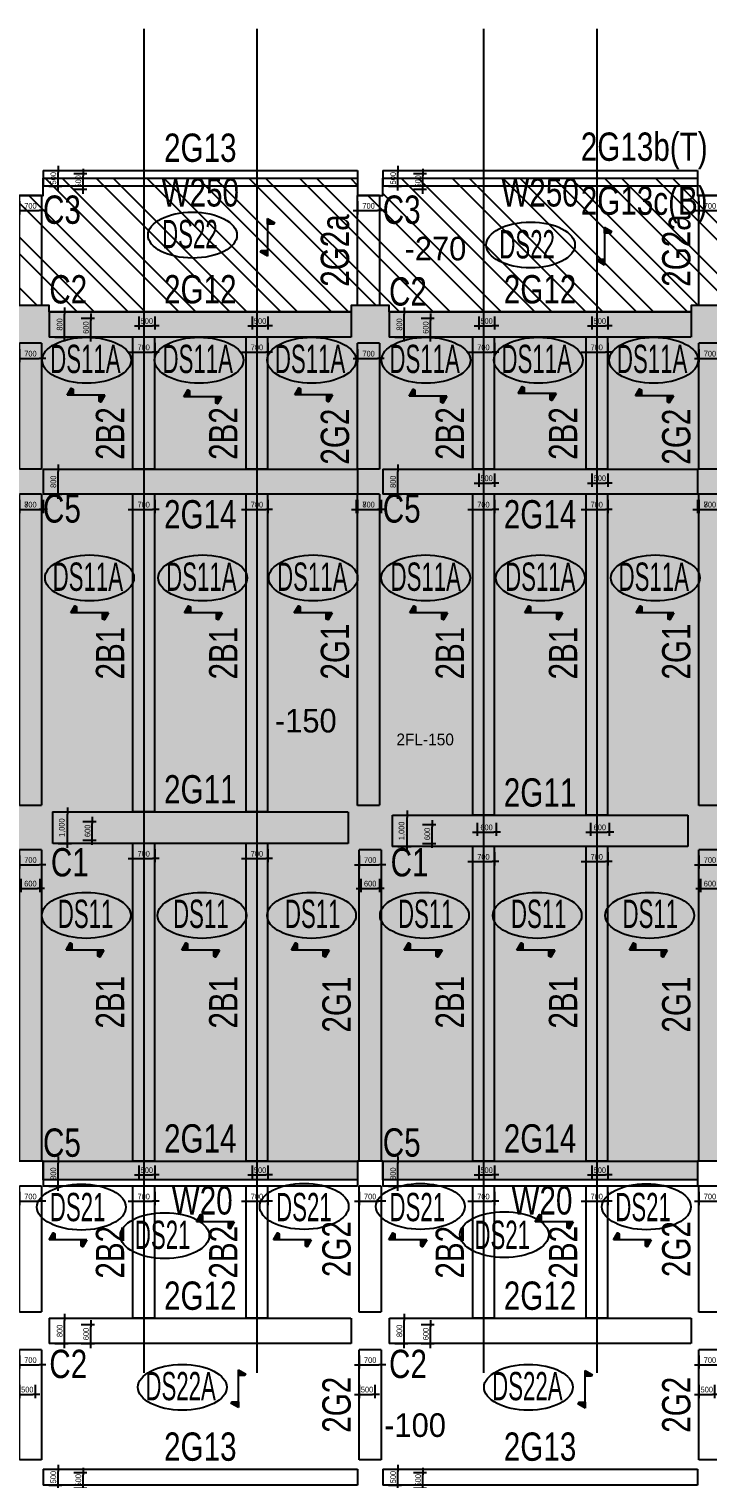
# Model space of a CAD drawing. Header units: millimetres. Extents: x -91198 to 200029, y -144 to 153500.
# Drawn here: x 123908 to 145461, y 107427 to 153500 of the extents above; entities that cross this region are included whole.
import ezdxf
from ezdxf.enums import TextEntityAlignment as Align

# ---------------------------------------------------------------- set-up
doc = ezdxf.new("R2010")
doc.units = ezdxf.units.MM
doc.linetypes.add('HID', pattern=[2.3, 1.5, -0.8])
doc.layers.get('Defpoints').update_dxf_attribs({"color": 159})
for name, color, linetype in [('^DECK', 130, 'Continuous'), ('A-CEN', 1, 'Continuous'), ('A-HAT', 251, 'Continuous'), ('BEAM-TEXT', 4, 'Continuous'), ('COLUMN-TEXT', 2, 'Continuous'), ('DECK-PL', 4, 'Continuous'), ('DECK-SLAB', 4, 'Continuous'), ('GIRDER-TEXT', 7, 'Continuous'), ('WALL-TEXT', 6, 'Continuous'), ('레벨', 40, 'Continuous'), ('보(beam)', 4, 'HID'), ('보(girder)', 7, 'HID'), ('슬래브라인', 7, 'Continuous')]:
    doc.layers.add(name, color=color, linetype=linetype)
doc.layers.add('NOPLOT', color=191, linetype='Continuous', plot=False)
doc.styles.add('Gdim', font='', dxfattribs={"width": 0.9})
doc.styles.add('Gtx', font='')
doc.styles.get('Gdim').set_extended_font_data('Dotum')
doc.styles.get('Gtx').set_extended_font_data('Dotum')
doc.dimstyles.new('Gdim200', dxfattribs={"dimscale": 200, "dimtxt": 3, "dimasz": 1.2, "dimexe": 2, "dimexo": 3, "dimgap": 1, "dimtad": 1, "dimdsep": 46, "dimlunit": 6, "dimtxsty": 'Gdim', "dimblk1": '_CIDOT', "dimblk2": '_CIDOT', "dimsah": 1, "dimcen": 2.5, "dimdle": 2, "dimclrd": 1, "dimclre": 1, "dimclrt": 3, "dimazin": 2, "dimtfac": 1, "dimtix": 1, "dimtmove": 2, "dimatfit": 3, "dimldrblk": '_CIDOT', "dimfxl": 2, "dimtolj": 1, "dimtzin": 0, "dimarcsym": 0})

# ---------------------------------------------------------------- blocks, each defined once
blk = doc.blocks.new('_CIDOT')
at = {"color": 0, "linetype": 'ByBlock'}
blk.add_line((2, 0), (-1, 0), dxfattribs=at)
at = {"color": 0, "linetype": 'ByBlock', "const_width": 0.5}
blk.add_lwpolyline([(-0.25, 0, 1), (0.25, 0, 1)], format="xyb", close=True, dxfattribs=at)
blk = doc.blocks.new('*D1480')
at = {"layer": 'Defpoints', "color": 155, "lineweight": -2, "transparency": 16777216}
for p, q in [((-1675, 900), (-1255, 900)), ((-1375, -28), (-1375, 828)), ((-888, 600), (-468, 600)), ((-588, 72), (-588, 528)), ((-888, 0), (-468, 0)), ((-1675, -100), (-1255, -100))]:
    blk.add_line(p, q, dxfattribs=at)
at = {"layer": 'Defpoints', "color": 0, "transparency": 16777216}
for p in [(-1855, 900), (-1375, 900), (-1068, 600), (-588, 600), (-1068, 0), (-1855, -100)]:
    blk.add_point(p, dxfattribs=at)
at = {"layer": 'Defpoints', "color": 155, "lineweight": -2, "transparency": 16777216, "xscale": 71.99999999999994, "yscale": 71.99999999999994, "zscale": 71.99999999999994}
for p, rotation in [((-1375, 900), 90), ((-588, 600), 90), ((-588, 0), 270), ((-1375, -100), 270)]:
    blk.add_blockref('_CIDOT', p, dxfattribs=dict(at, rotation=rotation))
at = {"layer": 'Defpoints', "color": 3, "transparency": 16777216, "char_height": 180, "attachment_point": 5, "rotation": 90, "style": 'Gdim'}
for s, insert in [('\\A1;{\\C155;1,000}', (-1543, 400)), ('\\A1;{\\C155;600}', (-738, 300))]:
    blk.add_mtext(s, dxfattribs=dict(at, insert=insert))
blk = doc.blocks.new('*D1482')
at = {"layer": 'Defpoints', "color": 155, "lineweight": -2, "transparency": 16777216}
for p, q in [((-1725, 800), (-1305, 800)), ((-1425, 72), (-1425, 728)), ((-888, 600), (-468, 600)), ((-588, 72), (-588, 528)), ((-1725, 0), (-1305, 0)), ((-888, 0), (-468, 0))]:
    blk.add_line(p, q, dxfattribs=at)
at = {"layer": 'Defpoints', "color": 0, "transparency": 16777216}
for p in [(-1905, 800), (-1425, 800), (-1068, 600), (-588, 600), (-1905, 0), (-1068, 0)]:
    blk.add_point(p, dxfattribs=at)
at = {"layer": 'Defpoints', "color": 155, "lineweight": -2, "transparency": 16777216, "xscale": 71.99999999999994, "yscale": 71.99999999999994, "zscale": 71.99999999999994}
for p, rotation in [((-1425, 800), 90), ((-588, 600), 90), ((-1425, 0), 270), ((-588, 0), 270)]:
    blk.add_blockref('_CIDOT', p, dxfattribs=dict(at, rotation=rotation))
at = {"layer": 'Defpoints', "color": 3, "transparency": 16777216, "char_height": 180, "attachment_point": 5, "rotation": 90, "style": 'Gdim'}
for s, insert in [('\\A1;{\\C155;800}', (-1576, 400)), ('\\A1;{\\C155;600}', (-738, 300))]:
    blk.add_mtext(s, dxfattribs=dict(at, insert=insert))
blk = doc.blocks.new('*D1476')
at = {"layer": 'Defpoints', "color": 155, "lineweight": -2, "transparency": 16777216}
for p, q in [((-1725, 650), (-1305, 650)), ((-1425, 222), (-1425, 578)), ((-930, 550), (-510, 550)), ((-630, 122), (-630, 478)), ((-1725, 150), (-1305, 150)), ((-930, 50), (-510, 50))]:
    blk.add_line(p, q, dxfattribs=at)
at = {"layer": 'Defpoints', "color": 0, "transparency": 16777216}
for p in [(-1905, 650), (-1425, 650), (-1110, 550), (-630, 550), (-1905, 150), (-1110, 50)]:
    blk.add_point(p, dxfattribs=at)
at = {"layer": 'Defpoints', "color": 155, "lineweight": -2, "transparency": 16777216, "xscale": 71.99999999999994, "yscale": 71.99999999999994, "zscale": 71.99999999999994}
for p, rotation in [((-1425, 650), 90), ((-630, 550), 90), ((-1425, 150), 270), ((-630, 50), 270)]:
    blk.add_blockref('_CIDOT', p, dxfattribs=dict(at, rotation=rotation))
at = {"layer": 'Defpoints', "color": 3, "transparency": 16777216, "char_height": 180, "attachment_point": 5, "rotation": 90, "style": 'Gdim'}
for insert in [(-1576, 400), (-781, 300)]:
    blk.add_mtext('\\A1;{\\C155;500}', dxfattribs=dict(at, insert=insert))
blk = doc.blocks.new('*D1474')
at = {"layer": 'Defpoints', "color": 155, "lineweight": -2, "transparency": 16777216}
for p, q in [((-1825, 750), (-1405, 750)), ((-1525, 122), (-1525, 678)), ((-888, 550), (-468, 550)), ((-588, 122), (-588, 478)), ((-1825, 50), (-1405, 50)), ((-888, 50), (-468, 50))]:
    blk.add_line(p, q, dxfattribs=at)
at = {"layer": 'Defpoints', "color": 0, "transparency": 16777216}
for p in [(-2005, 750), (-1525, 750), (-1068, 550), (-588, 550), (-2005, 50), (-1068, 50)]:
    blk.add_point(p, dxfattribs=at)
at = {"layer": 'Defpoints', "color": 155, "lineweight": -2, "transparency": 16777216, "xscale": 71.99999999999994, "yscale": 71.99999999999994, "zscale": 71.99999999999994}
for p, rotation in [((-1525, 750), 90), ((-588, 550), 90), ((-1525, 50), 270), ((-588, 50), 270)]:
    blk.add_blockref('_CIDOT', p, dxfattribs=dict(at, rotation=rotation))
at = {"layer": 'Defpoints', "color": 3, "transparency": 16777216, "char_height": 180, "attachment_point": 5, "rotation": 90, "style": 'Gdim'}
for s, insert in [('\\A1;{\\C155;700}', (-1676, 400)), ('\\A1;{\\C155;500}', (-738, 300))]:
    blk.add_mtext(s, dxfattribs=dict(at, insert=insert))
blk = doc.blocks.new('*D1473')
at = {"layer": 'Defpoints', "color": 155, "lineweight": -2, "transparency": 16777216}
for p, q in [((-1825, 750), (-1405, 750)), ((-1525, 122), (-1525, 678)), ((-1825, 50), (-1405, 50))]:
    blk.add_line(p, q, dxfattribs=at)
at = {"layer": 'Defpoints', "color": 0, "transparency": 16777216}
for p in [(-2005, 750), (-1525, 750), (-2005, 50)]:
    blk.add_point(p, dxfattribs=at)
at = {"layer": 'Defpoints', "color": 155, "lineweight": -2, "transparency": 16777216, "xscale": 71.99999999999994, "yscale": 71.99999999999994, "zscale": 71.99999999999994}
for p, rotation in [((-1525, 750), 90), ((-1525, 50), 270)]:
    blk.add_blockref('_CIDOT', p, dxfattribs=dict(at, rotation=rotation))
at = {"layer": 'Defpoints', "color": 3, "transparency": 16777216, "insert": (-1676, 400), "char_height": 180, "attachment_point": 5, "rotation": 90, "style": 'Gdim'}
blk.add_mtext('\\A1;{\\C155;700}', dxfattribs=at)
blk = doc.blocks.new('*D1500')
at = {"layer": 'Defpoints', "color": 155, "lineweight": -2, "transparency": 16777216}
for p, q in [((-1725, 800), (-1305, 800)), ((-1725, 750), (-1305, 750)), ((-1425, 72), (-1425, 728)), ((-1425, 122), (-1425, 678)), ((-1725, 50), (-1305, 50)), ((-1725, 0), (-1305, 0))]:
    blk.add_line(p, q, dxfattribs=at)
at = {"layer": 'Defpoints', "color": 0, "transparency": 16777216}
for p in [(-1905, 800), (-1905, 750), (-1425, 800), (-1425, 750), (-1905, 50), (-1905, 0)]:
    blk.add_point(p, dxfattribs=at)
at = {"layer": 'Defpoints', "color": 155, "lineweight": -2, "transparency": 16777216, "xscale": 71.99999999999994, "yscale": 71.99999999999994, "zscale": 71.99999999999994}
for p, rotation in [((-1425, 800), 90), ((-1425, 750), 90), ((-1425, 50), 270), ((-1425, 0), 270)]:
    blk.add_blockref('_CIDOT', p, dxfattribs=dict(at, rotation=rotation))
at = {"layer": 'Defpoints', "color": 3, "transparency": 16777216, "insert": (-1576, 400), "char_height": 180, "attachment_point": 5, "rotation": 90, "style": 'Gdim'}
for s in ['\\A1;{\\C155;800}', '\\A1;{\\C155;700}']:
    blk.add_mtext(s, dxfattribs=at)
blk = doc.blocks.new('*D1501')
at = {"layer": 'Defpoints', "color": 155, "lineweight": -2, "transparency": 16777216}
for p, q in [((-1725, 750), (-1305, 750)), ((-1425, 122), (-1425, 678)), ((-1725, 50), (-1305, 50))]:
    blk.add_line(p, q, dxfattribs=at)
at = {"layer": 'Defpoints', "color": 0, "transparency": 16777216}
for p in [(-1905, 750), (-1425, 750), (-1905, 50)]:
    blk.add_point(p, dxfattribs=at)
at = {"layer": 'Defpoints', "color": 155, "lineweight": -2, "transparency": 16777216, "xscale": 71.99999999999994, "yscale": 71.99999999999994, "zscale": 71.99999999999994}
for p, rotation in [((-1425, 750), 90), ((-1425, 50), 270)]:
    blk.add_blockref('_CIDOT', p, dxfattribs=dict(at, rotation=rotation))
at = {"layer": 'Defpoints', "color": 3, "transparency": 16777216, "insert": (-1576, 400), "char_height": 180, "attachment_point": 5, "rotation": 90, "style": 'Gdim'}
blk.add_mtext('\\A1;{\\C155;700}', dxfattribs=at)
blk = doc.blocks.new('*D1502')
at = {"layer": 'Defpoints', "color": 155, "lineweight": -2, "transparency": 16777216}
for p, q in [((-1675, 750), (-1255, 750)), ((-1375, 122), (-1375, 678)), ((-925, 700), (-505, 700)), ((-625, 172), (-625, 628)), ((-1675, 50), (-1255, 50)), ((-925, 100), (-505, 100))]:
    blk.add_line(p, q, dxfattribs=at)
at = {"layer": 'Defpoints', "color": 0, "transparency": 16777216}
for p in [(-1855, 750), (-1375, 750), (-1105, 700), (-625, 700), (-1855, 50), (-1105, 100)]:
    blk.add_point(p, dxfattribs=at)
at = {"layer": 'Defpoints', "color": 155, "lineweight": -2, "transparency": 16777216, "xscale": 71.99999999999994, "yscale": 71.99999999999994, "zscale": 71.99999999999994}
for p, rotation in [((-1375, 750), 90), ((-625, 700), 90), ((-1375, 50), 270), ((-625, 100), 270)]:
    blk.add_blockref('_CIDOT', p, dxfattribs=dict(at, rotation=rotation))
at = {"layer": 'Defpoints', "color": 3, "transparency": 16777216, "char_height": 180, "attachment_point": 5, "rotation": 90, "style": 'Gdim'}
for s, insert in [('\\A1;{\\C155;700}', (-1526, 400)), ('\\A1;{\\C155;600}', (-776, 400))]:
    blk.add_mtext(s, dxfattribs=dict(at, insert=insert))
blk = doc.blocks.new('*D1503')
at = {"layer": 'Defpoints', "color": 155, "lineweight": -2, "transparency": 16777216}
for p, q in [((-1725, 800), (-1305, 800)), ((-1425, 72), (-1425, 728)), ((-1725, 0), (-1305, 0))]:
    blk.add_line(p, q, dxfattribs=at)
at = {"layer": 'Defpoints', "color": 0, "transparency": 16777216}
for p in [(-1905, 800), (-1425, 800), (-1905, 0)]:
    blk.add_point(p, dxfattribs=at)
at = {"layer": 'Defpoints', "color": 155, "lineweight": -2, "transparency": 16777216, "xscale": 71.99999999999994, "yscale": 71.99999999999994, "zscale": 71.99999999999994}
for p, rotation in [((-1425, 800), 90), ((-1425, 0), 270)]:
    blk.add_blockref('_CIDOT', p, dxfattribs=dict(at, rotation=rotation))
at = {"layer": 'Defpoints', "color": 3, "transparency": 16777216, "insert": (-1576, 400), "char_height": 180, "attachment_point": 5, "rotation": 90, "style": 'Gdim'}
blk.add_mtext('\\A1;{\\C155;800}', dxfattribs=at)
blk = doc.blocks.new('*D1492')
at = {"layer": 'Defpoints', "color": 155, "lineweight": -2, "transparency": 16777216}
for p, q in [((-1725, 650), (-1305, 650)), ((-1425, 222), (-1425, 578)), ((-888, 650), (-468, 650)), ((-588, 22), (-588, 578)), ((-1725, 150), (-1305, 150)), ((-888, -50), (-468, -50))]:
    blk.add_line(p, q, dxfattribs=at)
at = {"layer": 'Defpoints', "color": 0, "transparency": 16777216}
for p in [(-1905, 650), (-1425, 650), (-1068, 650), (-588, 650), (-1905, 150), (-1068, -50)]:
    blk.add_point(p, dxfattribs=at)
at = {"layer": 'Defpoints', "color": 155, "lineweight": -2, "transparency": 16777216, "xscale": 71.99999999999994, "yscale": 71.99999999999994, "zscale": 71.99999999999994}
for p, rotation in [((-1425, 650), 90), ((-588, 650), 90), ((-1425, 150), 270), ((-588, -50), 270)]:
    blk.add_blockref('_CIDOT', p, dxfattribs=dict(at, rotation=rotation))
at = {"layer": 'Defpoints', "color": 3, "transparency": 16777216, "char_height": 180, "attachment_point": 5, "rotation": 90, "style": 'Gdim'}
for s, insert in [('\\A1;{\\C155;500}', (-1576, 400)), ('\\A1;{\\C155;700}', (-738, 300))]:
    blk.add_mtext(s, dxfattribs=dict(at, insert=insert))
blk = doc.blocks.new('*D1505')
at = {"layer": 'Defpoints', "color": 155, "lineweight": -2, "transparency": 16777216}
for p, q in [((-888, 650), (-468, 650)), ((-588, 22), (-588, 578)), ((-888, -50), (-468, -50))]:
    blk.add_line(p, q, dxfattribs=at)
at = {"layer": 'Defpoints', "color": 0, "transparency": 16777216}
for p in [(-1068, 650), (-588, 650), (-1068, -50)]:
    blk.add_point(p, dxfattribs=at)
at = {"layer": 'Defpoints', "color": 155, "lineweight": -2, "transparency": 16777216, "xscale": 71.99999999999994, "yscale": 71.99999999999994, "zscale": 71.99999999999994}
for p, rotation in [((-588, 650), 90), ((-588, -50), 270)]:
    blk.add_blockref('_CIDOT', p, dxfattribs=dict(at, rotation=rotation))
at = {"layer": 'Defpoints', "color": 3, "transparency": 16777216, "insert": (-738, 300), "char_height": 180, "attachment_point": 5, "rotation": 90, "style": 'Gdim'}
blk.add_mtext('\\A1;{\\C155;700}', dxfattribs=at)
blk = doc.blocks.new('*D1504')
at = {"layer": 'Defpoints', "color": 155, "lineweight": -2, "transparency": 16777216}
for p, q in [((-1725, 650), (-1305, 650)), ((-1425, 222), (-1425, 578)), ((-888, 650), (-468, 650)), ((-588, 22), (-588, 578)), ((-1725, 150), (-1305, 150)), ((-888, -50), (-468, -50))]:
    blk.add_line(p, q, dxfattribs=at)
at = {"layer": 'Defpoints', "color": 0, "transparency": 16777216}
for p in [(-1905, 650), (-1425, 650), (-1068, 650), (-588, 650), (-1905, 150), (-1068, -50)]:
    blk.add_point(p, dxfattribs=at)
at = {"layer": 'Defpoints', "color": 155, "lineweight": -2, "transparency": 16777216, "xscale": 71.99999999999994, "yscale": 71.99999999999994, "zscale": 71.99999999999994}
for p, rotation in [((-1425, 650), 90), ((-588, 650), 90), ((-1425, 150), 270), ((-588, -50), 270)]:
    blk.add_blockref('_CIDOT', p, dxfattribs=dict(at, rotation=rotation))
at = {"layer": 'Defpoints', "color": 3, "transparency": 16777216, "char_height": 180, "attachment_point": 5, "rotation": 90, "style": 'Gdim'}
for s, insert in [('\\A1;{\\C155;500}', (-1576, 400)), ('\\A1;{\\C155;700}', (-738, 300))]:
    blk.add_mtext(s, dxfattribs=dict(at, insert=insert))
blk = doc.blocks.new('*D1506')
at = {"layer": 'Defpoints', "color": 155, "lineweight": -2, "transparency": 16777216}
for p, q in [((-1725, 700), (-1305, 700)), ((-1425, 172), (-1425, 628)), ((-788, 650), (-368, 650)), ((-488, 22), (-488, 578)), ((-1725, 100), (-1305, 100)), ((-788, -50), (-368, -50))]:
    blk.add_line(p, q, dxfattribs=at)
at = {"layer": 'Defpoints', "color": 0, "transparency": 16777216}
for p in [(-1905, 700), (-1425, 700), (-968, 650), (-488, 650), (-1905, 100), (-968, -50)]:
    blk.add_point(p, dxfattribs=at)
at = {"layer": 'Defpoints', "color": 155, "lineweight": -2, "transparency": 16777216, "xscale": 71.99999999999994, "yscale": 71.99999999999994, "zscale": 71.99999999999994}
for p, rotation in [((-1425, 700), 90), ((-488, 650), 90), ((-1425, 100), 270), ((-488, -50), 270)]:
    blk.add_blockref('_CIDOT', p, dxfattribs=dict(at, rotation=rotation))
at = {"layer": 'Defpoints', "color": 3, "transparency": 16777216, "char_height": 180, "attachment_point": 5, "rotation": 90, "style": 'Gdim'}
for s, insert in [('\\A1;{\\C155;600}', (-1576, 400)), ('\\A1;{\\C155;700}', (-638, 300))]:
    blk.add_mtext(s, dxfattribs=dict(at, insert=insert))
blk = doc.blocks.new('A$C58C40D4B')
at = {"layer": 'DECK-PL'}
for points in [[(-600, 2), (-471, -223), (-415, -192), (-415, 2)], [(600, 2), (471, 228), (415, 196), (415, 2)]]:
    blk.add_hatch(color=256, dxfattribs=at).paths.add_polyline_path(points)
blk.add_line((-600, 2), (600, 2), dxfattribs=at)
for points in [[(-600, 2), (-471, -223), (-415, -192), (-415, 2), (-415, 2), (-471, 2), (-600, 2)], [(600, 2), (471, 228), (415, 196), (415, 2), (415, 2), (471, 2), (600, 2)]]:
    blk.add_lwpolyline(points, dxfattribs=at)
blk = doc.blocks.new('*U1170')
at = {"layer": 'Defpoints'}
for p, q in [((-1855.451, 900), (-1855.451, -100)), ((7544.549, 900), (7544.549, -100))]:
    blk.add_line(p, q, dxfattribs=at)
at = {"layer": '보(girder)'}
for p, q in [((-1855.451, 900), (7544.549, 900)), ((7544.549, -100), (-1855.451, -100))]:
    blk.add_line(p, q, dxfattribs=at)
at = {"layer": 'Defpoints'}
dim = blk.add_linear_dim(base=(-1375.451, 900), p1=(-1855.451, -100), p2=(-1855.451, 900), angle=90, text='{\\C155;<>}', dimstyle='Gdim200', override={"dimscale": 60, "dimzin": 8, "dimclrd": 155, "dimclre": 155}, dxfattribs=at)
dim.commit()
dim.dimension.update_dxf_attribs({"geometry": '*D1480', "text_midpoint": (-1542.914, 400)})
blk = doc.blocks.new('*U1174')
at = {"layer": 'Defpoints'}
for p, q in [((-1905.451, 800), (-1905.451, 0)), ((7694.549, 800), (7694.549, 0))]:
    blk.add_line(p, q, dxfattribs=at)
at = {"layer": '보(girder)'}
for p, q in [((-1905.451, 800), (7694.549, 800)), ((7694.549, 0), (-1905.451, 0))]:
    blk.add_line(p, q, dxfattribs=at)
at = {"layer": 'Defpoints'}
dim = blk.add_linear_dim(base=(-1425.451, 800), p1=(-1905.451, 0), p2=(-1905.451, 800), angle=90, text='{\\C155;<>}', dimstyle='Gdim200', override={"dimscale": 60, "dimzin": 8, "dimclrd": 155, "dimclre": 155}, dxfattribs=at)
dim.commit()
dim.dimension.update_dxf_attribs({"geometry": '*D1482', "text_midpoint": (-1575.573, 400)})
blk = doc.blocks.new('*U1162')
at = {"layer": 'Defpoints'}
for p, q in [((-1905.451, 650), (-1905.451, 150)), ((8094.549, 650), (8094.549, 150))]:
    blk.add_line(p, q, dxfattribs=at)
at = {"layer": '보(girder)'}
for p, q in [((-1905.451, 650), (8094.549, 650)), ((8094.549, 150), (-1905.451, 150))]:
    blk.add_line(p, q, dxfattribs=at)
at = {"layer": 'Defpoints'}
dim = blk.add_linear_dim(base=(-1425.451, 650), p1=(-1905.451, 150), p2=(-1905.451, 650), angle=90, text='{\\C155;<>}', dimstyle='Gdim200', override={"dimscale": 60, "dimzin": 8, "dimclrd": 155, "dimclre": 155}, dxfattribs=at)
dim.commit()
dim.dimension.update_dxf_attribs({"geometry": '*D1476', "text_midpoint": (-1575.573, 400)})
blk = doc.blocks.new('*U1158')
at = {"layer": 'Defpoints'}
for p, q in [((-2005.451, 750), (-2005.451, 50)), ((1494.549, 750), (1494.549, 50))]:
    blk.add_line(p, q, dxfattribs=at)
at = {"layer": '보(girder)'}
for p, q in [((-2005.451, 750), (1494.549, 750)), ((1494.549, 50), (-2005.451, 50))]:
    blk.add_line(p, q, dxfattribs=at)
at = {"layer": 'Defpoints'}
dim = blk.add_linear_dim(base=(-1525.451, 750), p1=(-2005.451, 50), p2=(-2005.451, 750), angle=90, text='{\\C155;<>}', dimstyle='Gdim200', override={"dimscale": 60, "dimzin": 8, "dimclrd": 155, "dimclre": 155}, dxfattribs=at)
dim.commit()
dim.dimension.update_dxf_attribs({"geometry": '*D1474', "text_midpoint": (-1675.573, 400)})
blk = doc.blocks.new('*U1156')
at = {"layer": 'Defpoints'}
for p, q in [((-2005.451, 750), (-2005.451, 50)), ((1494.549, 750), (1494.549, 50))]:
    blk.add_line(p, q, dxfattribs=at)
at = {"layer": '보(girder)'}
for p, q in [((-2005.451, 750), (1494.549, 750)), ((1494.549, 50), (-2005.451, 50))]:
    blk.add_line(p, q, dxfattribs=at)
at = {"layer": 'Defpoints'}
dim = blk.add_linear_dim(base=(-1525.451, 750), p1=(-2005.451, 50), p2=(-2005.451, 750), angle=90, text='{\\C155;<>}', dimstyle='Gdim200', override={"dimscale": 60, "dimzin": 8, "dimclrd": 155, "dimclre": 155}, dxfattribs=at)
dim.commit()
dim.dimension.update_dxf_attribs({"geometry": '*D1473', "text_midpoint": (-1675.573, 400)})
blk = doc.blocks.new('*U1210')
at = {"layer": 'Defpoints'}
for p, q in [((-1905.451, 750), (-1905.451, 50)), ((7994.549, 750), (7994.549, 50))]:
    blk.add_line(p, q, dxfattribs=at)
at = {"layer": '보(girder)'}
for p, q in [((-1905.451, 750), (7994.549, 750)), ((7994.549, 50), (-1905.451, 50))]:
    blk.add_line(p, q, dxfattribs=at)
at = {"layer": 'Defpoints'}
dim = blk.add_linear_dim(base=(-1425.451, 750), p1=(-1905.451, 50), p2=(-1905.451, 750), angle=90, text='{\\C155;<>}', dimstyle='Gdim200', override={"dimscale": 60, "dimzin": 8, "dimclrd": 155, "dimclre": 155}, dxfattribs=at)
dim.commit()
dim.dimension.update_dxf_attribs({"geometry": '*D1500', "text_midpoint": (-1575.573, 400)})
blk = doc.blocks.new('*U1212')
at = {"layer": 'Defpoints'}
for p, q in [((-1905.451, 750), (-1905.451, 50)), ((2094.549, 750), (2094.549, 50))]:
    blk.add_line(p, q, dxfattribs=at)
at = {"layer": '보(girder)'}
for p, q in [((-1905.451, 750), (2094.549, 750)), ((2094.549, 50), (-1905.451, 50))]:
    blk.add_line(p, q, dxfattribs=at)
at = {"layer": 'Defpoints'}
dim = blk.add_linear_dim(base=(-1425.451, 750), p1=(-1905.451, 50), p2=(-1905.451, 750), angle=90, text='{\\C155;<>}', dimstyle='Gdim200', override={"dimscale": 60, "dimzin": 8, "dimclrd": 155, "dimclre": 155}, dxfattribs=at)
dim.commit()
dim.dimension.update_dxf_attribs({"geometry": '*D1501', "text_midpoint": (-1575.573, 400)})
blk = doc.blocks.new('*U1214')
at = {"layer": 'Defpoints'}
for p, q in [((-1855.451, 750), (-1855.451, 50)), ((8044.549, 750), (8044.549, 50))]:
    blk.add_line(p, q, dxfattribs=at)
at = {"layer": '보(girder)'}
for p, q in [((-1855.451, 750), (8044.549, 750)), ((8044.549, 50), (-1855.451, 50))]:
    blk.add_line(p, q, dxfattribs=at)
at = {"layer": 'Defpoints'}
dim = blk.add_linear_dim(base=(-1375.451, 750), p1=(-1855.451, 50), p2=(-1855.451, 750), angle=90, text='{\\C155;<>}', dimstyle='Gdim200', override={"dimscale": 60, "dimzin": 8, "dimclrd": 155, "dimclre": 155}, dxfattribs=at)
dim.commit()
dim.dimension.update_dxf_attribs({"geometry": '*D1502', "text_midpoint": (-1525.573, 400)})
blk = doc.blocks.new('*U1216')
at = {"layer": 'Defpoints'}
for p, q in [((-1905.451, 800), (-1905.451, 0)), ((8094.549, 800), (8094.549, 0))]:
    blk.add_line(p, q, dxfattribs=at)
at = {"layer": '보(girder)'}
for p, q in [((-1905.451, 800), (8094.549, 800)), ((8094.549, 0), (-1905.451, 0))]:
    blk.add_line(p, q, dxfattribs=at)
at = {"layer": 'Defpoints'}
dim = blk.add_linear_dim(base=(-1425.451, 800), p1=(-1905.451, 0), p2=(-1905.451, 800), angle=90, text='{\\C155;<>}', dimstyle='Gdim200', override={"dimscale": 60, "dimzin": 8, "dimclrd": 155, "dimclre": 155}, dxfattribs=at)
dim.commit()
dim.dimension.update_dxf_attribs({"geometry": '*D1503', "text_midpoint": (-1575.573, 400)})
blk = doc.blocks.new('*U1194')
at = {"layer": 'Defpoints'}
for p, q in [((-1067.879, 650), (-1067.879, -50)), ((3132.121, 650), (3132.121, -50))]:
    blk.add_line(p, q, dxfattribs=at)
at = {"layer": '보(beam)'}
for p, q in [((3132.121, 650), (-1067.879, 650)), ((-1067.879, -50), (3132.121, -50))]:
    blk.add_line(p, q, dxfattribs=at)
at = {"layer": 'Defpoints'}
dim = blk.add_linear_dim(base=(-587.879, 650), p1=(-1067.879, -50), p2=(-1067.879, 650), angle=90, text='{\\C155;<>}', dimstyle='Gdim200', override={"dimscale": 60, "dimzin": 8, "dimclrd": 155, "dimclre": 155}, dxfattribs=at)
dim.commit()
dim.dimension.update_dxf_attribs({"geometry": '*D1492', "text_midpoint": (-738.001, 300)})
blk = doc.blocks.new('*U1218')
at = {"layer": 'Defpoints'}
for p, q in [((-1067.879, 650), (-1067.879, -50)), ((9032.121, 650), (9032.121, -50))]:
    blk.add_line(p, q, dxfattribs=at)
at = {"layer": '보(beam)'}
for p, q in [((9032.121, 650), (-1067.879, 650)), ((-1067.879, -50), (9032.121, -50))]:
    blk.add_line(p, q, dxfattribs=at)
at = {"layer": 'Defpoints'}
dim = blk.add_linear_dim(base=(-587.879, 650), p1=(-1067.879, -50), p2=(-1067.879, 650), angle=90, text='{\\C155;<>}', dimstyle='Gdim200', override={"dimscale": 60, "dimzin": 8, "dimclrd": 155, "dimclre": 155}, dxfattribs=at)
dim.commit()
dim.dimension.update_dxf_attribs({"geometry": '*D1505', "text_midpoint": (-738.001, 300)})
blk = doc.blocks.new('*U1220')
at = {"layer": 'Defpoints'}
for p, q in [((-1067.879, 650), (-1067.879, -50)), ((9132.121, 650), (9132.121, -50))]:
    blk.add_line(p, q, dxfattribs=at)
at = {"layer": '보(beam)'}
for p, q in [((9132.121, 650), (-1067.879, 650)), ((-1067.879, -50), (9132.121, -50))]:
    blk.add_line(p, q, dxfattribs=at)
at = {"layer": 'Defpoints'}
dim = blk.add_linear_dim(base=(-587.879, 650), p1=(-1067.879, -50), p2=(-1067.879, 650), angle=90, text='{\\C155;<>}', dimstyle='Gdim200', override={"dimscale": 60, "dimzin": 8, "dimclrd": 155, "dimclre": 155}, dxfattribs=at)
dim.commit()
dim.dimension.update_dxf_attribs({"geometry": '*D1504', "text_midpoint": (-738.001, 300)})
blk = doc.blocks.new('*U1222')
at = {"layer": 'Defpoints'}
for p, q in [((-967.879, 650), (-967.879, -50)), ((9032.121, 650), (9032.121, -50))]:
    blk.add_line(p, q, dxfattribs=at)
at = {"layer": '보(beam)'}
for p, q in [((9032.121, 650), (-967.879, 650)), ((-967.879, -50), (9032.121, -50))]:
    blk.add_line(p, q, dxfattribs=at)
at = {"layer": 'Defpoints'}
dim = blk.add_linear_dim(base=(-487.879, 650), p1=(-967.879, -50), p2=(-967.879, 650), angle=90, text='{\\C155;<>}', dimstyle='Gdim200', override={"dimscale": 60, "dimzin": 8, "dimclrd": 155, "dimclre": 155}, dxfattribs=at)
dim.commit()
dim.dimension.update_dxf_attribs({"geometry": '*D1506', "text_midpoint": (-638.001, 300)})

msp = doc.modelspace()

# ---------------------------------------------------------------- hatches: boundary and pattern name
at = {"layer": 'A-HAT'}
h = msp.add_hatch(dxfattribs=at)
h.set_pattern_fill('ANSI33', color=256, scale=120)
h.paths.add_polyline_path([(112553.571, 144505.018), (106403.571, 144505.018), (106403.571, 144105.018), (102953.571, 144105.018), (102953.571, 143505.018), (102003.571, 143505.018), (102003.571, 142055.018), (104203.571, 142055.018), (104203.571, 131355.018), (102003.571, 131355.018), (102003.571, 128705.018), (102953.571, 128705.018), (102953.571, 127505.018), (102003.571, 127505.018), (102003.571, 124255.018), (104203.571, 124255.018), (104203.571, 116905.018), (112753.571, 116905.018), (112753.571, 117505.018), (113553.571, 117505.018), (113553.571, 116905.02), (123553.571, 116905.02), (123553.571, 117505.018), (124353.571, 117505.018), (124353.571, 116905.02), (134353.571, 116905.02), (134353.571, 117505.018), (135153.571, 117505.018), (135153.571, 116905.02), (145153.571, 116905.02), (145153.571, 117505.018), (145953.571, 117505.018), (145953.571, 116905.02), (155953.571, 116905.02), (155953.571, 117505.018), (156753.571, 117505.018), (156753.571, 116905.018), (165303.571, 116905.018), (165303.571, 124255.018), (167503.571, 124255.018), (167503.571, 127505.018), (166553.571, 127505.018), (166553.571, 128705.018), (167503.571, 128705.018), (167503.571, 134905.018), (165303.571, 134905.018), (165303.571, 142055.018), (167503.571, 142055.018), (167503.571, 143505.018), (166553.571, 143505.018), (166553.571, 144105.018), (165253.571, 144105.018), (165253.571, 144355.018), (166553.571, 144355.018), (166553.571, 144705.018), (167503.571, 144705.018), (167503.571, 148205.018), (166753.571, 148205.018), (166753.571, 148755.018), (160453.571, 148755.016), (160453.571, 144355.018), (160553.571, 144355.018), (160553.571, 144105.018), (156953.571, 144105.018), (156953.571, 143505.018), (155753.571, 143505.018), (155753.571, 144505.018), (146153.571, 144505.018), (146153.571, 144705.018), (144953.571, 144705.018), (144953.571, 144505.018), (135353.571, 144505.018), (135353.571, 144705.018), (134153.571, 144705.018), (134153.571, 144505.018), (124553.571, 144505.018), (124553.571, 144705.018), (123353.571, 144705.018), (123353.571, 144505.018), (113753.571, 144505.018), (113753.571, 144705.018), (112553.571, 144705.018)])
h = msp.add_hatch(dxfattribs=at)
h.set_pattern_fill('ANSI32', color=256, scale=120, angle=90)
h.paths.add_polyline_path([(106403.571, 148755.018), (112753.571, 148755.018), (112753.571, 148205.018), (113553.571, 148205.018), (113553.571, 148755.018), (123553.571, 148755.018), (123553.571, 148205.018), (124353.571, 148205.018), (124353.571, 148755.018), (134353.571, 148755.018), (134353.571, 148205.018), (135153.571, 148205.018), (135153.571, 148755.018), (145153.571, 148755.018), (145153.571, 148205.018), (145953.571, 148205.018), (145953.571, 148755.018), (155753.571, 148755.018), (155753.571, 144505.018), (146153.571, 144505.018), (146153.571, 144705.018), (144953.571, 144705.018), (144953.571, 144505.018), (135353.571, 144505.018), (135353.571, 144705.018), (134153.571, 144705.018), (134153.571, 144505.018), (124553.571, 144505.018), (124553.571, 144705.018), (123353.571, 144705.018), (123353.571, 144505.018), (113753.571, 144505.018), (113753.571, 144705.018), (112553.571, 144705.018), (112553.571, 144505.018), (106403.571, 144505.018)])

# ---------------------------------------------------------------- linework, layer by layer
at = {"layer": '^DECK', "color": 0}
for centre in [(129106.013, 146945.558), (139851.387, 146632.454), (125739.442, 142967.915), (129312.257, 142967.915), (132894.223, 142967.915), (136525.048, 142967.915), (140097.468, 142967.915), (143767.221, 142967.915), (125830.426, 136046.018), (129430.351, 136046.018), (132941.685, 136046.018), (136520.352, 136046.018), (140164.788, 136046.018), (143820.478, 136046.018), (125728.615, 125315.255), (129408.584, 125315.255), (132889.602, 125315.255), (136479.817, 125315.255), (140062.946, 125315.255), (143640.338, 125315.255), (125574.732, 116040.514), (132654.526, 116061.445), (136350.925, 116061.251), (143534.537, 116051.005), (128226.248, 115133.763), (139018.436, 115165.194), (128780.657, 110311.919), (139784.24, 110311.919)]:
    msp.add_ellipse(centre, major_axis=(1412.381, 0), ratio=0.51617646, dxfattribs=at)
at = {"layer": 'A-CEN'}
for p, q in [((127553.571, 153500), (127553.571, 110771.892)), ((131153.571, 153500), (131153.571, 110771.892)), ((138353.571, 153500), (138353.571, 110771.892)), ((141953.571, 153500), (141953.571, 110771.892))]:
    msp.add_line(p, q, dxfattribs=at)
at = {"layer": '슬래브라인'}
for p, q in [((124753.571, 149005.018), (128553.571, 149005.018)), ((130153.571, 149005.018), (133953.571, 149005.018)), ((135553.571, 149005.018), (139353.571, 149005.018)), ((140953.571, 149005.018), (144753.571, 149005.018)), ((124753.571, 148755.018), (128553.571, 148755.018)), ((130153.571, 148755.018), (133953.571, 148755.018)), ((135553.571, 148755.018), (139353.571, 148755.018)), ((140953.571, 148755.018), (144753.571, 148755.018))]:
    msp.add_line(p, q, dxfattribs=at)
at = {"layer": '슬래브라인', "elevation": 0}
for points in [[(123553.571, 148205.018), (124353.571, 148205.018), (124353.571, 148755.018), (134353.571, 148755.018), (134353.571, 148205.018), (135153.571, 148205.018), (135153.571, 148755.018), (145153.571, 148755.018), (145153.571, 148205.018), (145953.571, 148205.018)], [(155753.571, 144505.018), (146153.571, 144505.018), (146153.571, 144705.018), (144953.571, 144705.018), (144953.571, 144505.018), (135353.571, 144505.018), (135353.571, 144705.018), (134153.571, 144705.018), (134153.571, 144505.018), (124553.571, 144505.018), (124553.571, 144705.018), (123353.571, 144705.018), (123353.571, 144505.018), (113753.571, 144505.018), (113753.571, 144705.018), (112553.571, 144705.018), (112553.571, 144505.018), (106403.571, 144505.018)], [(145953.571, 117505.018), (145153.571, 117505.018), (145153.571, 116905.02), (135153.571, 116905.02), (135153.571, 117505.018), (134353.571, 117505.018), (134353.571, 116905.02), (124353.571, 116905.02), (124353.571, 117505.018), (123553.571, 117505.018)]]:
    msp.add_lwpolyline(points, dxfattribs=at)

# ---------------------------------------------------------------- block references
at = {"layer": 'DECK-PL'}
for p, xscale, rotation in [((131490.555, 146876.857), -1.000000000000036, 90), ((142205.391, 146595.37), -1.000000000000025, 90), ((130561.215, 110268.721), -1, 270), ((141586.076, 110249.283), -1, 270)]:
    msp.add_blockref('A$C58C40D4B', p, dxfattribs=dict(at, xscale=xscale, rotation=rotation))
at = {"layer": 'DECK-PL', "xscale": -1}
for p in [(125722.328, 141854.449), (129429.371, 141799.849), (132956.374, 141865.356), (136588.347, 141821.633), (140060.753, 141908.974), (143790.57, 141832.434), (125834.054, 134931.259), (129452.715, 134931.259), (132942.469, 134931.259), (136611.157, 134931.259), (140268.855, 134931.259), (143807.228, 134931.259), (125686.276, 124210.686), (129366.245, 124210.686), (132847.263, 124210.686), (136437.477, 124210.686), (140020.607, 124210.686), (143597.999, 124210.686), (129835.12, 115575.275), (140603.299, 115575.275), (125149.296, 114996.993), (132280.293, 114996.993), (135949.978, 114996.993), (143088.423, 114996.993)]:
    msp.add_blockref('A$C58C40D4B', p, dxfattribs=at)
at = {"layer": '보(beam)', "rotation": 270}
for name, p in [('*U1194', (127253.571, 142637.139)), ('*U1194', (130853.571, 142637.139)), ('*U1194', (138053.571, 142637.139)), ('*U1194', (141653.571, 142637.139)), ('*U1220', (138053.571, 137637.139)), ('*U1220', (141653.571, 137637.139)), ('*U1218', (127253.571, 137637.139)), ('*U1218', (130853.571, 137637.139)), ('*U1222', (138053.571, 126537.139)), ('*U1222', (141653.571, 126537.139)), ('*U1218', (127253.571, 126537.139)), ('*U1218', (130853.571, 126537.139)), ('*U1194', (127253.571, 115637.139)), ('*U1194', (130853.571, 115637.139)), ('*U1194', (138053.571, 115637.139)), ('*U1194', (141653.571, 115637.139))]:
    msp.add_blockref(name, p, dxfattribs=at)
at = {"layer": '보(girder)'}
for name, p in [('*U1162', (126259.022, 148355.018)), ('*U1162', (137059.022, 148355.018)), ('*U1174', (126459.022, 143705.018)), ('*U1174', (137259.022, 143705.018)), ('*U1216', (126259.022, 138705.018)), ('*U1216', (137059.022, 138705.018)), ('*U1170', (126509.022, 127705.018)), ('*U1170', (137309.022, 127605.018)), ('*U1216', (126259.022, 116705.018)), ('*U1216', (137059.022, 116705.018)), ('*U1174', (126459.022, 111705.018)), ('*U1174', (137259.022, 111705.018)), ('*U1162', (126259.022, 107055.018)), ('*U1162', (137059.022, 107055.018))]:
    msp.add_blockref(name, p, dxfattribs=at)
at = {"layer": '보(girder)', "rotation": 270}
for name, p in [('*U1156', (123553.571, 146199.567)), ('*U1156', (134303.571, 146199.567)), ('*U1156', (145153.571, 146199.567)), ('*U1212', (123553.571, 141599.567)), ('*U1212', (134303.571, 141599.567)), ('*U1212', (145153.571, 141599.567)), ('*U1210', (123553.571, 136799.567)), ('*U1210', (134303.571, 136799.567)), ('*U1210', (145153.571, 136799.567)), ('*U1214', (123553.571, 125549.567)), ('*U1214', (134353.571, 125549.567)), ('*U1214', (145153.571, 125549.567)), ('*U1212', (123553.571, 114799.567)), ('*U1212', (134353.571, 114799.567)), ('*U1212', (145153.571, 114799.567)), ('*U1158', (123553.571, 109499.567)), ('*U1158', (134353.571, 109499.567)), ('*U1158', (145153.571, 109499.567))]:
    msp.add_blockref(name, p, dxfattribs=at)

# ---------------------------------------------------------------- texts
at = {"layer": 'BEAM-TEXT', "style": 'Gtx', "width": 0.8}
for s, p in [('2B2', (127203.571, 140637.503, 0)), ('2B2', (130803.571, 140637.503, 0)), ('2B2', (138003.571, 140637.503, 0)), ('2B2', (141603.571, 140637.503, 0)), ('2B1', (127203.571, 133655.018, 0)), ('2B1', (130803.571, 133655.018, 0)), ('2B1', (138003.571, 133655.018, 0)), ('2B1', (141603.571, 133655.018, 0)), ('2B1', (127203.571, 122555.018, 0)), ('2B1', (130803.571, 122555.018, 0)), ('2B1', (138003.571, 122555.018, 0)), ('2B1', (141603.571, 122555.018, 0)), ('2B2', (127203.571, 114605.018, 0)), ('2B2', (130803.571, 114605.018, 0)), ('2B2', (138003.571, 114605.018, 0)), ('2B2', (141603.571, 114605.018, 0))]:
    msp.add_text(s, height=900, rotation=90, dxfattribs=at).set_placement(p, align=Align.BOTTOM_CENTER)
at = {"layer": 'COLUMN-TEXT', "color": 3, "style": 'Gtx', "width": 0.8}
for s, p in [('C3', (124353.571, 148205.018)), ('C3', (135153.571, 148205.018)), ('C2', (124553.571, 145672.319)), ('C2', (135353.571, 145605.018)), ('C5', (124353.571, 138705.018)), ('C5', (135153.571, 138705.018)), ('C1', (124603.571, 127455.018)), ('C1', (135403.571, 127455.018, 0)), ('C5', (124353.571, 118540.646)), ('C5', (135153.571, 118546.001)), ('C2', (124553.571, 111505.018)), ('C2', (135353.571, 111505.018))]:
    msp.add_text(s, height=900, dxfattribs=at).set_placement(p, align=Align.TOP_LEFT)
at = {"layer": 'DECK-SLAB', "style": 'Gtx', "width": 0.6}
for s, p in [('DS22', (128138.687, 146529.496)), ('DS22', (138859.131, 146203.741)), ('DS11A', (124582.576, 142559.496, 0)), ('DS11A', (128153.5, 142559.496, 0)), ('DS11A', (131724.424, 142559.496, 0)), ('DS11A', (135365.367, 142559.496, 0)), ('DS11A', (138926.288, 142559.496, 0)), ('DS11A', (142597.238, 142559.496, 0)), ('DS11A', (124660.226, 135635.454, 0)), ('DS11A', (128267.897, 135635.454, 0)), ('DS11A', (131793.946, 135635.454, 0)), ('DS11A', (135401.617, 135635.454, 0)), ('DS11A', (139041.937, 135635.454, 0)), ('DS11A', (142649.608, 135635.454, 0)), ('DS11', (124823.48, 124916.363, 0)), ('DS11', (128486.731, 124916.363, 0)), ('DS11', (132043.737, 124916.363, 0)), ('DS11', (135638.284, 124916.363, 0)), ('DS11', (139228.534, 124916.363, 0)), ('DS11', (142776.032, 124916.363, 0)), ('DS21', (124570.368, 115592.808, 0)), ('DS21', (131762.882, 115592.808, 0)), ('DS21', (135366.907, 115592.808, 0)), ('DS21', (142545.197, 115592.808, 0)), ('DS21', (127273.082, 114710.61, 0)), ('DS21', (138066.277, 114710.61, 0)), ('DS22A', (127609.031, 109899.394, 0)), ('DS22A', (138631.167, 109899.394, 0))]:
    msp.add_text(s, height=900, dxfattribs=at).set_placement(p)
at = {"layer": 'GIRDER-TEXT', "style": 'Gtx', "width": 0.8}
for s, p in [('2G13b(T)', (143464.976, 149038.25)), ('2G13', (129353.571, 149005.018)), ('2G12', (129353.571, 144505.018)), ('2G12', (140153.571, 144505.018)), ('2G11', (129353.571, 128605.018)), ('2G11', (140153.571, 128505.018)), ('2G14', (129353.571, 117505.018)), ('2G14', (140153.571, 117505.018)), ('2G12', (129353.571, 112505.018)), ('2G12', (140153.571, 112505.018)), ('2G13', (129353.571, 107705.018)), ('2G13', (140153.571, 107705.018))]:
    msp.add_text(s, height=900, dxfattribs=at).set_placement(p, align=Align.BOTTOM_CENTER)
for s, p in [('2G13c(B)', (143464.976, 148492.058)), ('2G14', (129353.571, 138518.435)), ('2G14', (140153.571, 138518.435))]:
    msp.add_text(s, height=900, dxfattribs=at).set_placement(p, align=Align.TOP_CENTER)
for s, p in [('2G2a', (134353.571, 146455.018)), ('2G2a', (145203.571, 146455.018)), ('2G2', (134353.571, 140537.503)), ('2G2', (145203.571, 140537.503)), ('2G1', (134353.571, 133705.018)), ('2G1', (145203.571, 133705.018)), ('2G1', (134403.571, 122480.018)), ('2G1', (145203.571, 122480.018)), ('2G2', (134403.571, 114705.018)), ('2G2', (145203.571, 114705.018)), ('2G2', (134403.571, 109755.018)), ('2G2', (145203.571, 109755.018))]:
    msp.add_text(s, height=900, rotation=90, dxfattribs=at).set_placement(p, align=Align.BOTTOM_CENTER)
at = {"layer": 'NOPLOT', "style": 'Gtx'}
msp.add_text('2FL-150', height=375, dxfattribs=at).set_placement((136501.231, 130910.086), align=Align.MIDDLE_CENTER)
at = {"layer": 'WALL-TEXT', "style": 'Gtx', "width": 0.8}
for s, p in [('W250', (129353.571, 148755.018, 0)), ('W250', (140153.571, 148755.018, 0)), ('W20', (129414.376, 116705.018, 0)), ('W20', (140214.376, 116705.018, 0))]:
    msp.add_text(s, height=900, dxfattribs=at).set_placement(p, align=Align.TOP_CENTER)
at = {"layer": '레벨', "style": 'Gtx'}
for s, p in [('-270', (136828.261, 146518, 0)), ('-150', (132707.264, 131507.554, 0)), ('-100', (136180.482, 109108.24, 0))]:
    msp.add_text(s, height=750, dxfattribs=at).set_placement(p, align=Align.MIDDLE_CENTER)

doc.saveas('drawing.dxf')
